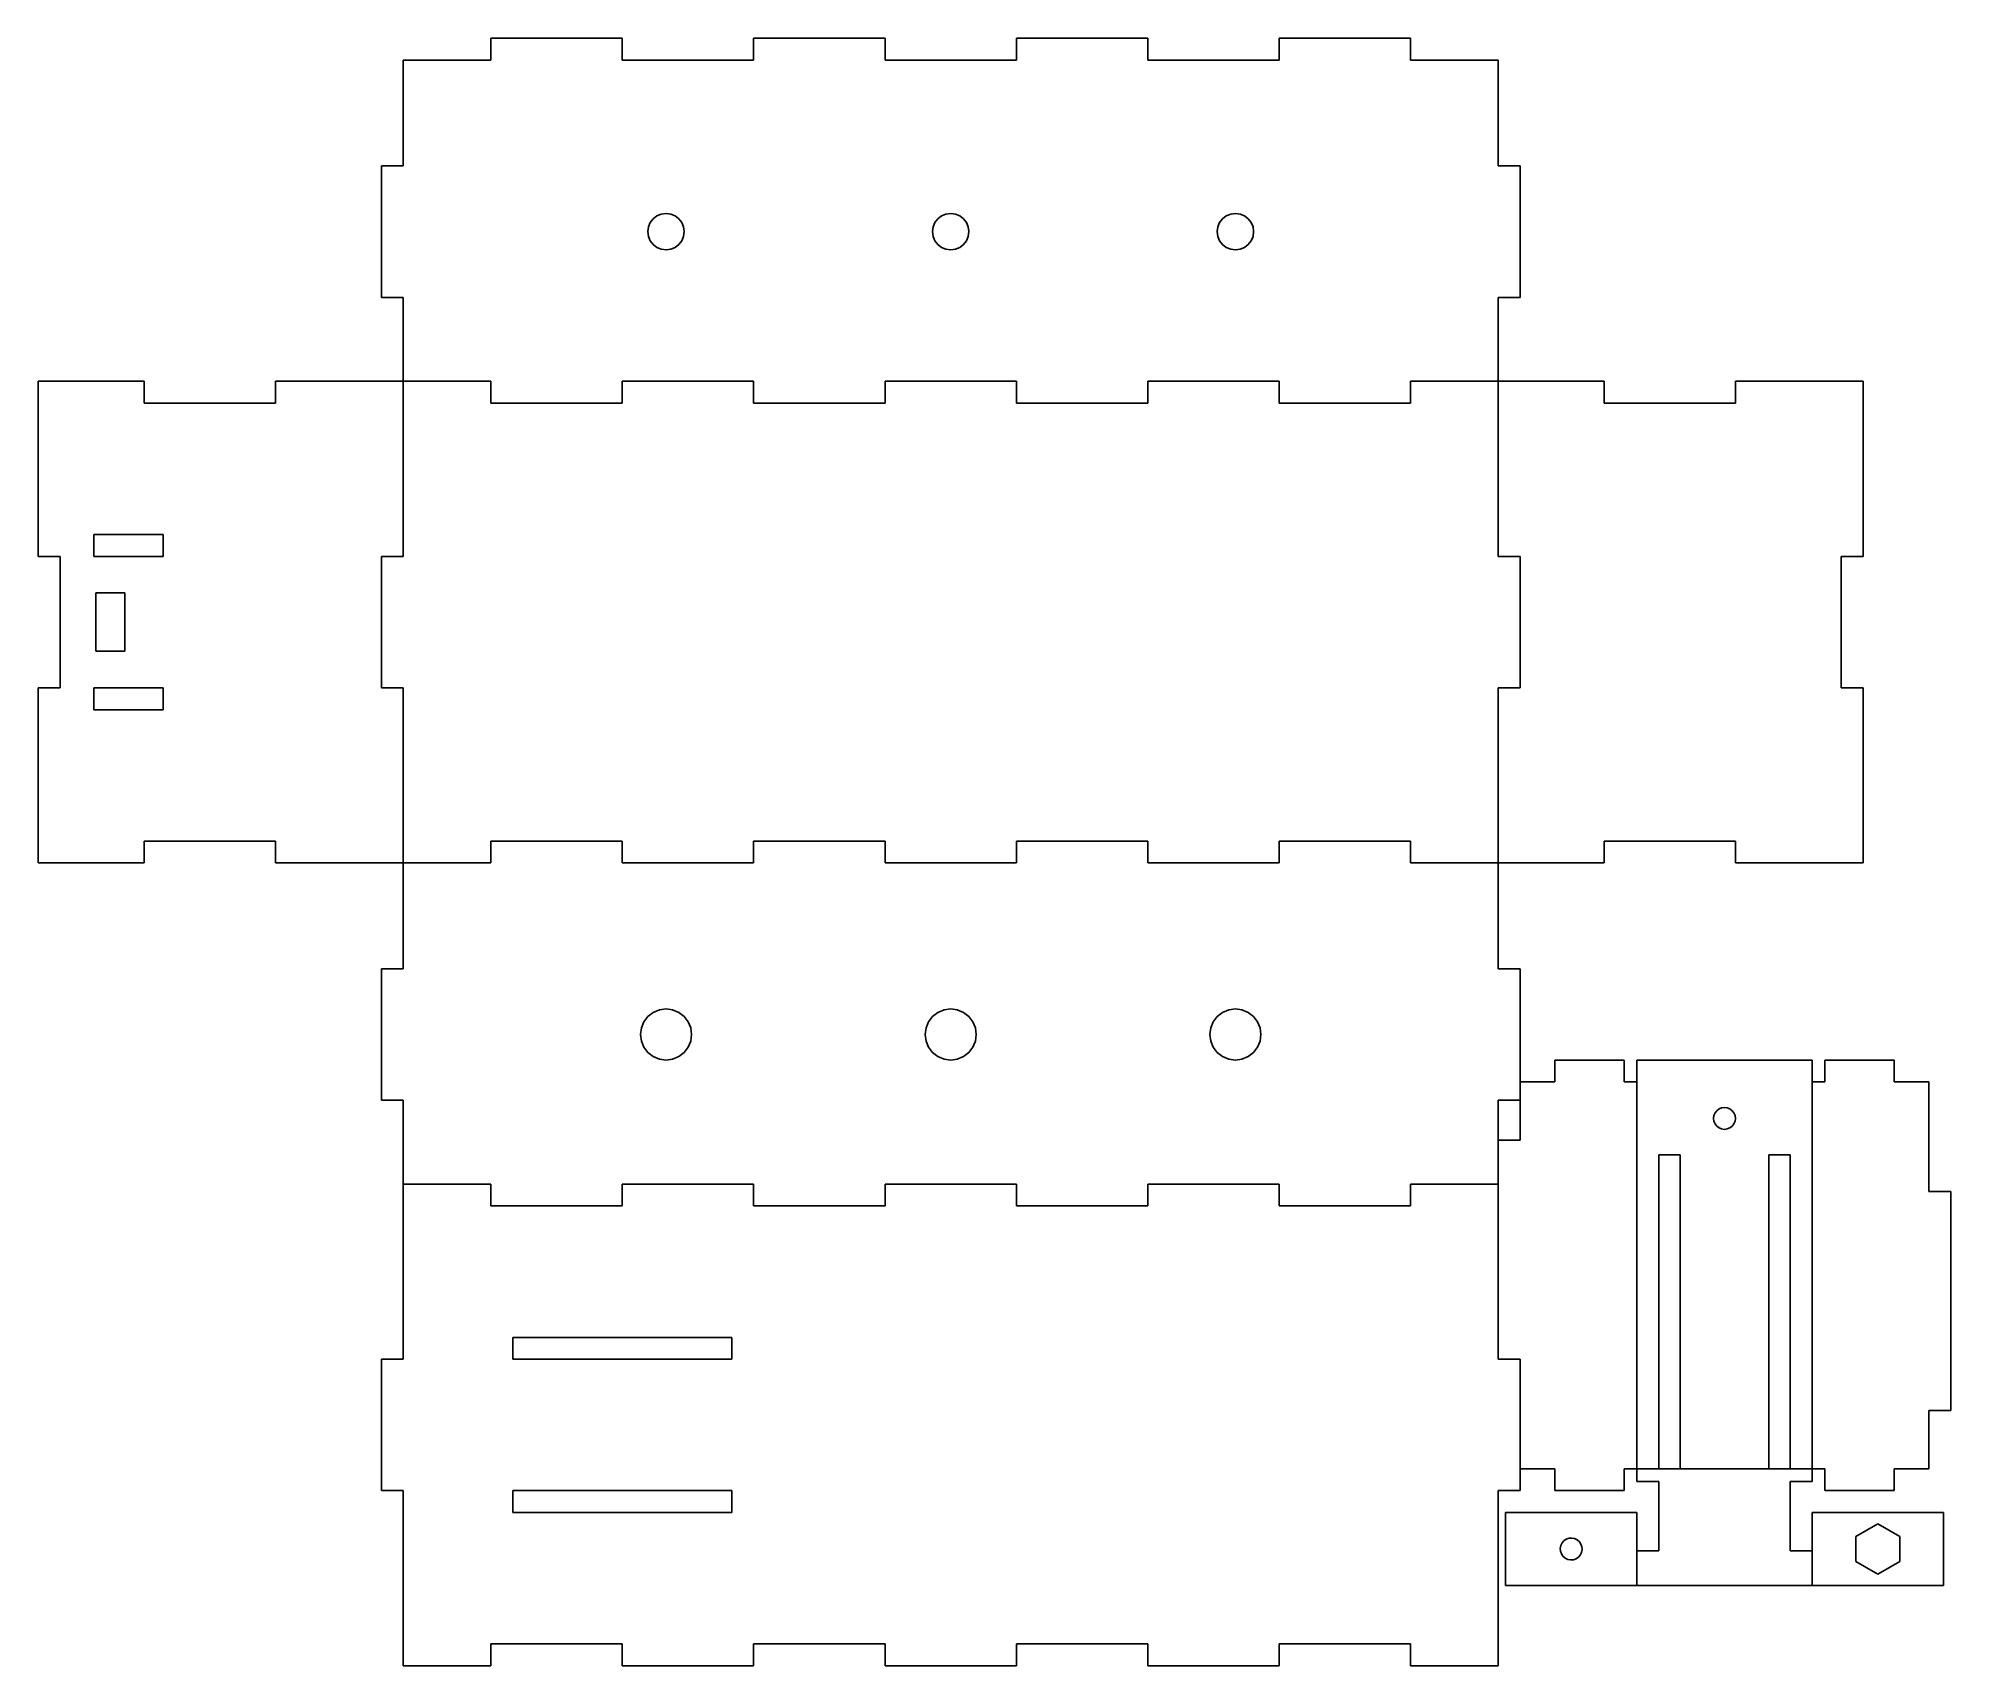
# Model space of a CAD drawing. Header units: metres. Extents: x 866 to 1128, y 658 to 881.
import ezdxf

# ---------------------------------------------------------------- set-up
doc = ezdxf.new("R2010")
doc.units = ezdxf.units.M

msp = doc.modelspace()

# ---------------------------------------------------------------- linework, layer by layer
at = {"layer": 'Agrupar#16'}
for p, q in [((1109.24, 740.64), (1085.24, 740.64)), ((1085.24, 740.64), (1085.24, 684.64)), ((1109.24, 684.64), (1109.24, 740.64)), ((1095.94, 733.39), (1096.18, 733.7)), ((1096.18, 733.7), (1096.49, 733.94)), ((1096.49, 733.94), (1096.85, 734.09)), ((1096.85, 734.09), (1097.24, 734.14)), ((1097.24, 734.14), (1097.62, 734.09)), ((1097.62, 734.09), (1097.99, 733.94)), ((1097.99, 733.94), (1098.3, 733.7)), ((1098.3, 733.7), (1098.54, 733.39)), ((1095.74, 732.64), (1095.79, 733.03)), ((1095.79, 732.25), (1095.74, 732.64)), ((1095.79, 733.03), (1095.94, 733.39)), ((1095.94, 731.89), (1095.79, 732.25)), ((1096.18, 731.58), (1095.94, 731.89)), ((1096.49, 731.34), (1096.18, 731.58)), ((1096.85, 731.19), (1096.49, 731.34)), ((1097.24, 731.14), (1096.85, 731.19)), ((1097.62, 731.19), (1097.24, 731.14)), ((1097.99, 731.34), (1097.62, 731.19)), ((1098.3, 731.58), (1097.99, 731.34)), ((1098.54, 731.89), (1098.3, 731.58)), ((1098.54, 733.39), (1098.68, 733.03)), ((1098.68, 732.25), (1098.54, 731.89)), ((1098.68, 733.03), (1098.74, 732.64)), ((1098.74, 732.64), (1098.68, 732.25)), ((1091.17, 727.64), (1088.24, 727.64)), ((1088.24, 727.64), (1088.24, 684.64)), ((1091.17, 684.64), (1091.17, 727.64)), ((1106.24, 727.64), (1103.3, 727.64)), ((1103.3, 727.64), (1103.3, 684.64)), ((1106.24, 684.64), (1106.24, 727.64)), ((1085.24, 684.64), (1088.24, 684.64)), ((1091.17, 684.64), (1103.3, 684.64)), ((1106.24, 684.64), (1109.24, 684.64))]:
    msp.add_line(p, q, dxfattribs=at)
at = {"layer": 'Agrupar#17'}
for p, q in [((928.24, 880.64), (928.24, 877.64)), ((946.24, 880.64), (928.24, 880.64)), ((946.24, 880.64), (946.24, 877.64)), ((964.24, 880.64), (964.24, 877.64)), ((982.24, 880.64), (964.24, 880.64)), ((982.24, 880.64), (982.24, 877.64)), ((1000.24, 880.64), (1000.24, 877.64)), ((1018.24, 880.64), (1000.24, 880.64)), ((1018.24, 880.64), (1018.24, 877.64)), ((1036.24, 880.64), (1036.24, 877.64)), ((1054.24, 880.64), (1036.24, 880.64)), ((1054.24, 880.64), (1054.24, 877.64)), ((916.24, 877.64), (916.24, 863.14)), ((928.24, 877.64), (916.24, 877.64)), ((946.24, 877.64), (964.24, 877.64)), ((982.24, 877.64), (1000.24, 877.64)), ((1018.24, 877.64), (1036.24, 877.64)), ((1054.24, 877.64), (1066.24, 877.64)), ((1066.24, 877.64), (1066.24, 863.14)), ((913.24, 863.14), (913.24, 845.14)), ((916.24, 863.14), (913.24, 863.14)), ((1066.24, 863.14), (1069.24, 863.14)), ((1069.24, 863.14), (1069.24, 845.14)), ((949.82, 854.79), (949.74, 854.14)), ((949.74, 854.14), (949.82, 853.5)), ((950.07, 855.39), (949.82, 854.79)), ((950.47, 855.91), (950.07, 855.39)), ((950.99, 856.31), (950.47, 855.91)), ((951.59, 856.56), (950.99, 856.31)), ((952.24, 856.64), (951.59, 856.56)), ((952.88, 856.56), (952.24, 856.64)), ((953.49, 856.31), (952.88, 856.56)), ((954, 855.91), (953.49, 856.31)), ((954.4, 855.39), (954, 855.91)), ((954.65, 854.79), (954.4, 855.39)), ((954.74, 854.14), (954.65, 854.79)), ((954.65, 853.5), (954.74, 854.14)), ((988.82, 854.79), (988.74, 854.14)), ((988.74, 854.14), (988.82, 853.5)), ((989.07, 855.39), (988.82, 854.79)), ((989.47, 855.91), (989.07, 855.39)), ((989.99, 856.31), (989.47, 855.91)), ((990.59, 856.56), (989.99, 856.31)), ((991.24, 856.64), (990.59, 856.56)), ((991.88, 856.56), (991.24, 856.64)), ((992.49, 856.31), (991.88, 856.56)), ((993, 855.91), (992.49, 856.31)), ((993.4, 855.39), (993, 855.91)), ((993.65, 854.79), (993.4, 855.39)), ((993.74, 854.14), (993.65, 854.79)), ((993.65, 853.5), (993.74, 854.14)), ((1027.82, 854.79), (1027.74, 854.14)), ((1027.74, 854.14), (1027.82, 853.5)), ((1028.07, 855.39), (1027.82, 854.79)), ((1028.47, 855.91), (1028.07, 855.39)), ((1028.99, 856.31), (1028.47, 855.91)), ((1029.59, 856.56), (1028.99, 856.31)), ((1030.24, 856.64), (1029.59, 856.56)), ((1030.88, 856.56), (1030.24, 856.64)), ((1031.49, 856.31), (1030.88, 856.56)), ((1032, 855.91), (1031.49, 856.31)), ((1032.4, 855.39), (1032, 855.91)), ((1032.65, 854.79), (1032.4, 855.39)), ((1032.74, 854.14), (1032.65, 854.79)), ((1032.65, 853.5), (1032.74, 854.14)), ((949.82, 853.5), (950.07, 852.89)), ((950.07, 852.89), (950.47, 852.37)), ((950.47, 852.37), (950.99, 851.98)), ((950.99, 851.98), (951.59, 851.73)), ((951.59, 851.73), (952.24, 851.64)), ((952.24, 851.64), (952.88, 851.73)), ((952.88, 851.73), (953.49, 851.98)), ((953.49, 851.98), (954, 852.37)), ((954, 852.37), (954.4, 852.89)), ((954.4, 852.89), (954.65, 853.5)), ((988.82, 853.5), (989.07, 852.89)), ((989.07, 852.89), (989.47, 852.37)), ((989.47, 852.37), (989.99, 851.98)), ((989.99, 851.98), (990.59, 851.73)), ((990.59, 851.73), (991.24, 851.64)), ((991.24, 851.64), (991.88, 851.73)), ((991.88, 851.73), (992.49, 851.98)), ((992.49, 851.98), (993, 852.37)), ((993, 852.37), (993.4, 852.89)), ((993.4, 852.89), (993.65, 853.5)), ((1027.82, 853.5), (1028.07, 852.89)), ((1028.07, 852.89), (1028.47, 852.37)), ((1028.47, 852.37), (1028.99, 851.98)), ((1028.99, 851.98), (1029.59, 851.73)), ((1029.59, 851.73), (1030.24, 851.64)), ((1030.24, 851.64), (1030.88, 851.73)), ((1030.88, 851.73), (1031.49, 851.98)), ((1031.49, 851.98), (1032, 852.37)), ((1032, 852.37), (1032.4, 852.89)), ((1032.4, 852.89), (1032.65, 853.5)), ((916.24, 845.14), (913.24, 845.14)), ((916.24, 845.14), (916.24, 833.64)), ((1066.24, 845.14), (1069.24, 845.14)), ((1066.24, 845.14), (1066.24, 833.64)), ((866.24, 833.64), (880.74, 833.64)), ((866.24, 809.64), (866.24, 833.64)), ((880.74, 830.64), (880.74, 833.64)), ((898.74, 830.64), (898.74, 833.64)), ((898.74, 833.64), (916.24, 833.64)), ((919.24, 833.64), (916.24, 833.64)), ((916.24, 833.64), (916.24, 809.64)), ((928.24, 833.64), (919.24, 833.64)), ((928.24, 833.64), (928.24, 830.64)), ((946.24, 833.64), (964.24, 833.64)), ((946.24, 833.64), (946.24, 830.64)), ((964.24, 833.64), (964.24, 830.64)), ((982.24, 833.64), (1000.24, 833.64)), ((982.24, 833.64), (982.24, 830.64)), ((1000.24, 833.64), (1000.24, 830.64)), ((1018.24, 833.64), (1036.24, 833.64)), ((1018.24, 833.64), (1018.24, 830.64)), ((1036.24, 833.64), (1036.24, 830.64)), ((1054.24, 833.64), (1066.24, 833.64)), ((1054.24, 833.64), (1054.24, 830.64)), ((1066.24, 809.64), (1066.24, 833.64)), ((1066.24, 833.64), (1080.74, 833.64)), ((1080.74, 830.64), (1080.74, 833.64)), ((1098.74, 833.64), (1116.24, 833.64)), ((1098.74, 830.64), (1098.74, 833.64)), ((1116.24, 833.64), (1116.24, 809.64)), ((898.74, 830.64), (880.74, 830.64)), ((946.24, 830.64), (928.24, 830.64)), ((982.24, 830.64), (964.24, 830.64)), ((1018.24, 830.64), (1000.24, 830.64)), ((1054.24, 830.64), (1036.24, 830.64)), ((1098.74, 830.64), (1080.74, 830.64)), ((873.86, 812.64), (883.36, 812.64)), ((873.86, 809.64), (873.86, 812.64)), ((883.36, 812.64), (883.36, 809.64)), ((866.24, 809.64), (869.24, 809.64)), ((869.24, 809.64), (869.24, 791.64)), ((883.36, 809.64), (873.86, 809.64)), ((916.24, 809.64), (913.24, 809.64)), ((913.24, 791.64), (913.24, 809.64)), ((1066.24, 809.64), (1069.24, 809.64)), ((1069.24, 791.64), (1069.24, 809.64)), ((1113.24, 809.64), (1116.24, 809.64)), ((1113.24, 791.64), (1113.24, 809.64)), ((878.11, 804.64), (874.11, 804.64)), ((874.11, 804.64), (874.11, 796.64)), ((878.11, 796.64), (878.11, 804.64)), ((874.11, 796.64), (878.11, 796.64)), ((866.24, 767.64), (866.24, 791.64)), ((866.24, 791.64), (869.24, 791.64)), ((873.86, 791.64), (883.36, 791.64)), ((873.86, 788.64), (873.86, 791.64)), ((883.36, 791.64), (883.36, 788.64)), ((916.24, 791.64), (913.24, 791.64)), ((916.24, 791.64), (916.24, 767.64)), ((1066.24, 791.64), (1069.24, 791.64)), ((1066.24, 767.64), (1066.24, 791.64)), ((1113.24, 791.64), (1116.24, 791.64)), ((1116.24, 791.64), (1116.24, 767.64)), ((883.36, 788.64), (873.86, 788.64)), ((898.74, 770.64), (880.74, 770.64)), ((880.74, 770.64), (880.74, 767.64)), ((898.74, 770.64), (898.74, 767.64)), ((928.24, 770.64), (928.24, 767.64)), ((937.24, 770.64), (928.24, 770.64)), ((946.24, 770.64), (937.24, 770.64)), ((946.24, 770.64), (946.24, 767.64)), ((964.24, 770.64), (964.24, 767.64)), ((973.24, 770.64), (964.24, 770.64)), ((982.24, 770.64), (973.24, 770.64)), ((982.24, 770.64), (982.24, 767.64)), ((1000.24, 770.64), (1000.24, 767.64)), ((1018.24, 770.64), (1000.24, 770.64)), ((1018.24, 770.64), (1018.24, 767.64)), ((1036.24, 770.64), (1036.24, 767.64)), ((1036.24, 770.64), (1054.24, 770.64)), ((1054.24, 770.64), (1054.24, 767.64)), ((1080.74, 770.64), (1080.74, 767.64)), ((1098.74, 770.64), (1080.74, 770.64)), ((1098.74, 770.64), (1098.74, 767.64)), ((866.24, 767.64), (880.74, 767.64)), ((898.74, 767.64), (916.24, 767.64)), ((916.24, 767.64), (928.24, 767.64)), ((916.24, 767.64), (916.24, 753.14)), ((946.24, 767.64), (964.24, 767.64)), ((982.24, 767.64), (1000.24, 767.64)), ((1018.24, 767.64), (1036.24, 767.64)), ((1054.24, 767.64), (1066.24, 767.64)), ((1066.24, 767.64), (1080.74, 767.64)), ((1066.24, 767.64), (1066.24, 753.14)), ((1098.74, 767.64), (1116.24, 767.64)), ((916.24, 753.14), (913.24, 753.14)), ((913.24, 753.14), (913.24, 735.14)), ((1066.24, 753.14), (1069.24, 753.14)), ((1069.24, 753.14), (1069.24, 735.14)), ((949.76, 746.62), (950.49, 747.17)), ((950.49, 747.17), (951.33, 747.52)), ((951.33, 747.52), (952.24, 747.64)), ((952.24, 747.64), (953.14, 747.52)), ((953.14, 747.52), (953.99, 747.17)), ((953.99, 747.17), (954.71, 746.62)), ((988.76, 746.62), (989.49, 747.17)), ((989.49, 747.17), (990.33, 747.52)), ((990.33, 747.52), (991.24, 747.64)), ((991.24, 747.64), (992.14, 747.52)), ((992.14, 747.52), (992.99, 747.17)), ((992.99, 747.17), (993.71, 746.62)), ((1027.76, 746.62), (1028.49, 747.17)), ((1028.49, 747.17), (1029.33, 747.52)), ((1029.33, 747.52), (1030.24, 747.64)), ((1030.24, 747.64), (1031.14, 747.52)), ((1031.14, 747.52), (1031.99, 747.17)), ((1031.99, 747.17), (1032.71, 746.62)), ((948.74, 744.14), (948.86, 745.05)), ((948.86, 743.24), (948.74, 744.14)), ((948.86, 745.05), (949.2, 745.89)), ((949.2, 745.89), (949.76, 746.62)), ((954.71, 746.62), (955.27, 745.89)), ((955.27, 745.89), (955.62, 745.05)), ((955.62, 745.05), (955.74, 744.14)), ((955.74, 744.14), (955.62, 743.24)), ((987.74, 744.14), (987.86, 745.05)), ((987.86, 743.24), (987.74, 744.14)), ((987.86, 745.05), (988.2, 745.89)), ((988.2, 745.89), (988.76, 746.62)), ((993.71, 746.62), (994.27, 745.89)), ((994.27, 745.89), (994.62, 745.05)), ((994.62, 745.05), (994.74, 744.14)), ((994.74, 744.14), (994.62, 743.24)), ((1026.74, 744.14), (1026.86, 745.05)), ((1026.86, 743.24), (1026.74, 744.14)), ((1026.86, 745.05), (1027.2, 745.89)), ((1027.2, 745.89), (1027.76, 746.62)), ((1032.71, 746.62), (1033.27, 745.89)), ((1033.27, 745.89), (1033.62, 745.05)), ((1033.62, 745.05), (1033.74, 744.14)), ((1033.74, 744.14), (1033.62, 743.24)), ((949.2, 742.39), (948.86, 743.24)), ((949.76, 741.67), (949.2, 742.39)), ((950.49, 741.11), (949.76, 741.67)), ((954.71, 741.67), (953.99, 741.11)), ((955.27, 742.39), (954.71, 741.67)), ((955.62, 743.24), (955.27, 742.39)), ((988.2, 742.39), (987.86, 743.24)), ((988.76, 741.67), (988.2, 742.39)), ((989.49, 741.11), (988.76, 741.67)), ((993.71, 741.67), (992.99, 741.11)), ((994.27, 742.39), (993.71, 741.67)), ((994.62, 743.24), (994.27, 742.39)), ((1027.2, 742.39), (1026.86, 743.24)), ((1027.76, 741.67), (1027.2, 742.39)), ((1028.49, 741.11), (1027.76, 741.67)), ((1032.71, 741.67), (1031.99, 741.11)), ((1033.27, 742.39), (1032.71, 741.67)), ((1033.62, 743.24), (1033.27, 742.39)), ((951.33, 740.76), (950.49, 741.11)), ((952.24, 740.64), (951.33, 740.76)), ((953.14, 740.76), (952.24, 740.64)), ((953.99, 741.11), (953.14, 740.76)), ((990.33, 740.76), (989.49, 741.11)), ((991.24, 740.64), (990.33, 740.76)), ((992.14, 740.76), (991.24, 740.64)), ((992.99, 741.11), (992.14, 740.76)), ((1029.33, 740.76), (1028.49, 741.11)), ((1030.24, 740.64), (1029.33, 740.76)), ((1031.14, 740.76), (1030.24, 740.64)), ((1031.99, 741.11), (1031.14, 740.76)), ((916.24, 735.14), (913.24, 735.14)), ((916.24, 735.14), (916.24, 723.64)), ((1066.24, 735.14), (1069.24, 735.14)), ((1066.24, 735.14), (1066.24, 723.64)), ((916.24, 723.64), (916.24, 699.64)), ((928.24, 723.64), (916.24, 723.64)), ((928.24, 723.64), (928.24, 720.64)), ((946.24, 723.64), (946.24, 720.64)), ((964.24, 723.64), (946.24, 723.64)), ((964.24, 723.64), (964.24, 720.64)), ((982.24, 723.64), (982.24, 720.64)), ((1000.24, 723.64), (982.24, 723.64)), ((1000.24, 723.64), (1000.24, 720.64)), ((1018.24, 723.64), (1018.24, 720.64)), ((1036.24, 723.64), (1018.24, 723.64)), ((1036.24, 723.64), (1036.24, 720.64)), ((1054.24, 723.64), (1054.24, 720.64)), ((1054.24, 723.64), (1066.24, 723.64)), ((1066.24, 711.64), (1066.24, 723.64)), ((946.24, 720.64), (928.24, 720.64)), ((982.24, 720.64), (964.24, 720.64)), ((1018.24, 720.64), (1000.24, 720.64)), ((1054.24, 720.64), (1036.24, 720.64)), ((1066.24, 699.64), (1066.24, 711.64)), ((931.24, 702.64), (931.24, 699.64)), ((961.24, 702.64), (931.24, 702.64)), ((961.24, 699.64), (961.24, 702.64)), ((913.24, 681.64), (913.24, 699.64)), ((916.24, 699.64), (913.24, 699.64)), ((931.24, 699.64), (961.24, 699.64)), ((1066.24, 699.64), (1069.24, 699.64)), ((1069.24, 681.64), (1069.24, 699.64)), ((916.24, 681.64), (913.24, 681.64)), ((916.24, 681.64), (916.24, 657.64)), ((931.24, 681.64), (961.24, 681.64)), ((931.24, 678.64), (931.24, 681.64)), ((961.24, 681.64), (961.24, 678.64)), ((1066.24, 657.64), (1066.24, 681.64)), ((1066.24, 681.64), (1069.24, 681.64)), ((961.24, 678.64), (931.24, 678.64)), ((928.24, 660.64), (937.24, 660.64)), ((928.24, 660.64), (928.24, 657.64)), ((937.24, 660.64), (946.24, 660.64)), ((946.24, 660.64), (946.24, 657.64)), ((964.24, 660.64), (964.24, 657.64)), ((964.24, 660.64), (973.24, 660.64)), ((973.24, 660.64), (982.24, 660.64)), ((982.24, 660.64), (982.24, 657.64)), ((1000.24, 660.64), (1018.24, 660.64)), ((1000.24, 660.64), (1000.24, 657.64)), ((1018.24, 660.64), (1018.24, 657.64)), ((1036.24, 660.64), (1054.24, 660.64)), ((1036.24, 660.64), (1036.24, 657.64)), ((1054.24, 660.64), (1054.24, 657.64)), ((916.24, 657.64), (928.24, 657.64)), ((946.24, 657.64), (964.24, 657.64)), ((982.24, 657.64), (1000.24, 657.64)), ((1018.24, 657.64), (1036.24, 657.64)), ((1054.24, 657.64), (1066.24, 657.64))]:
    msp.add_line(p, q, dxfattribs=at)
at = {"layer": 'Agrupar#19'}
for p, q in [((1085.24, 684.64), (1109.24, 684.64)), ((1085.24, 682.89), (1085.24, 684.64)), ((1109.24, 684.64), (1109.24, 682.89)), ((1085.24, 682.89), (1088.24, 682.89)), ((1088.24, 673.39), (1088.24, 682.89)), ((1109.24, 682.89), (1106.24, 682.89)), ((1106.24, 682.89), (1106.24, 673.39)), ((1085.24, 673.39), (1088.24, 673.39)), ((1085.24, 668.64), (1085.24, 673.39)), ((1109.24, 673.39), (1106.24, 673.39)), ((1109.24, 673.39), (1109.24, 668.64)), ((1109.24, 668.64), (1085.24, 668.64))]:
    msp.add_line(p, q, dxfattribs=at)
at = {"layer": 'Agrupar#23'}
for p, q in [((1109.24, 668.64), (1109.24, 678.64)), ((1109.24, 678.64), (1127.24, 678.64)), ((1127.24, 678.64), (1127.24, 668.64)), ((1115.24, 675.37), (1118.24, 677.11)), ((1118.24, 677.11), (1121.24, 675.37)), ((1115.24, 671.91), (1115.24, 675.37)), ((1121.24, 675.37), (1121.24, 671.91)), ((1118.24, 670.18), (1115.24, 671.91)), ((1121.24, 671.91), (1118.24, 670.18)), ((1127.24, 668.64), (1109.24, 668.64))]:
    msp.add_line(p, q, dxfattribs=at)
at = {"layer": 'Agrupar#24'}
for p, q in [((1067.24, 668.64), (1067.24, 678.64)), ((1067.24, 678.64), (1085.24, 678.64)), ((1085.24, 678.64), (1085.24, 668.64)), ((1074.74, 673.73), (1074.81, 674.12)), ((1074.77, 673.34), (1074.74, 673.73)), ((1074.89, 672.97), (1074.77, 673.34)), ((1074.81, 674.12), (1074.99, 674.47)), ((1074.99, 674.47), (1075.24, 674.77)), ((1075.24, 674.77), (1075.57, 674.99)), ((1075.57, 674.99), (1075.94, 675.11)), ((1075.94, 675.11), (1076.33, 675.14)), ((1076.33, 675.14), (1076.71, 675.07)), ((1076.71, 675.07), (1077.06, 674.89)), ((1077.06, 674.89), (1077.36, 674.64)), ((1077.36, 674.64), (1077.58, 674.31)), ((1077.58, 674.31), (1077.71, 673.94)), ((1077.73, 673.55), (1077.66, 673.17)), ((1077.71, 673.94), (1077.73, 673.55)), ((1075.11, 672.65), (1074.89, 672.97)), ((1075.41, 672.39), (1075.11, 672.65)), ((1075.76, 672.22), (1075.41, 672.39)), ((1076.14, 672.15), (1075.76, 672.22)), ((1076.24, 672.15), (1076.14, 672.15)), ((1076.54, 672.17), (1076.24, 672.15)), ((1076.91, 672.3), (1076.54, 672.17)), ((1077.23, 672.52), (1076.91, 672.3)), ((1077.49, 672.81), (1077.23, 672.52)), ((1077.66, 673.17), (1077.49, 672.81)), ((1085.24, 668.64), (1067.24, 668.64))]:
    msp.add_line(p, q, dxfattribs=at)
at = {"layer": 'Agrupar#9'}
for p, q in [((1073.99, 740.64), (1083.49, 740.64)), ((1073.99, 737.64), (1073.99, 740.64)), ((1083.49, 737.64), (1083.49, 740.64)), ((1120.49, 740.64), (1110.99, 740.64)), ((1110.99, 737.64), (1110.99, 740.64)), ((1120.49, 737.64), (1120.49, 740.64)), ((1069.24, 729.64), (1069.24, 737.64)), ((1069.24, 737.64), (1073.99, 737.64)), ((1083.49, 737.64), (1085.24, 737.64)), ((1085.24, 684.64), (1085.24, 737.64)), ((1109.24, 737.64), (1109.24, 684.64)), ((1110.99, 737.64), (1109.24, 737.64)), ((1125.24, 737.64), (1120.49, 737.64)), ((1125.24, 737.64), (1125.24, 722.64)), ((1069.24, 729.64), (1066.24, 729.64)), ((1066.24, 699.64), (1066.24, 729.64)), ((1125.24, 722.64), (1128.24, 722.64)), ((1128.24, 722.64), (1128.24, 692.64)), ((1069.24, 699.64), (1066.24, 699.64)), ((1069.24, 684.64), (1069.24, 699.64)), ((1125.24, 692.64), (1128.24, 692.64)), ((1125.24, 692.64), (1125.24, 684.64)), ((1069.24, 684.64), (1073.99, 684.64)), ((1073.99, 684.64), (1073.99, 681.64)), ((1083.49, 684.64), (1083.49, 681.64)), ((1083.49, 684.64), (1085.24, 684.64)), ((1110.99, 684.64), (1109.24, 684.64)), ((1110.99, 684.64), (1110.99, 681.64)), ((1120.49, 684.64), (1120.49, 681.64)), ((1125.24, 684.64), (1120.49, 684.64)), ((1073.99, 681.64), (1083.49, 681.64)), ((1120.49, 681.64), (1110.99, 681.64))]:
    msp.add_line(p, q, dxfattribs=at)

doc.saveas('drawing.dxf')
